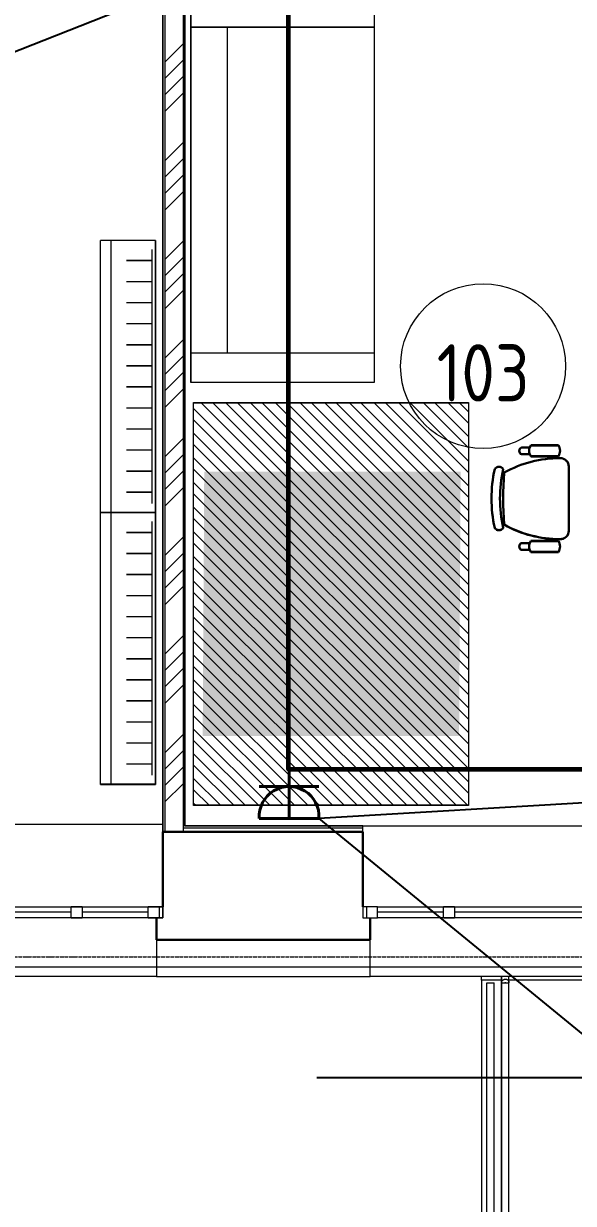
# Model space of a CAD drawing. Header units: millimetres. Extents: x -32 to 417638015, y -35 to 175284279.
# Drawn here: x 184406 to 187405, y 52216 to 58660 of the extents above; entities that cross this region are included whole.
import ezdxf
from ezdxf import colors
from ezdxf.entities.mleader import LeaderData, LeaderLine
from ezdxf.math import Vec2, Vec3

# ---------------------------------------------------------------- set-up
doc = ezdxf.new("R2010")
doc.units = ezdxf.units.MM
doc.linetypes.add('ADSK_Линия сетки', pattern=[25, 20, -2.5, 0, -2.5])
for name, color, linetype, lineweight in [('_ Окна', 7, 'Continuous', 9), ('_ЭМ_гофра', 5, 'Continuous', 60), ('_ЭМ_ТХобщее_слой', 7, 'Continuous', 30), ('Аннотация', 7, 'Continuous', 18), ('Ограждение', 7, 'Continuous', 9), ('Окна', 7, 'Continuous', 9), ('Оси', 253, 'Continuous', 9), ('Перекрытие', 7, 'Continuous', 18), ('Стены наружные', 7, 'Continuous', 18), ('Стены несущие', 7, 'Continuous', 30), ('Стены отделка', 7, 'Continuous', 30), ('Стены штриховка', 7, 'Continuous', 9), ('ТХ', 5, 'Continuous', 0), ('ФВ-5', 7, 'Continuous', 0), ('ШТРИХОВКА', 252, 'Continuous', 15), ('ЭМ', 5, 'Continuous', 40)]:
    doc.layers.add(name, color=color, linetype=linetype, lineweight=lineweight)
doc.layers.add('_ЭМ_Надписи', color=7, linetype='Continuous')
doc.layers.add('ЭОМ_Лотки рабочие', color=5, linetype='Continuous')
doc.layers.add('Линии', color=7, linetype='Continuous', lineweight=9, true_color=0x00a600)
doc.styles.add('GOST Common', font='GOST_Common.ttf', dxfattribs={"width": 0.9, "height": 350})
doc.styles.add('ЭОМ', font='isocpeur.ttf', dxfattribs={"width": 0.85, "height": 250})

# ---------------------------------------------------------------- blocks, each defined once
blk = doc.blocks.new('Тип перил - D40-V63-План 1-го этажа')
at = {"layer": 'Ограждение', "flags": 128}
for points in [[(0, 20), (0.8, 20), (1.6, 19.9), (2.4, 19.9), (3.2, 19.7), (4, 19.6), (4.8, 19.4), (5.5, 19.2), (6.3, 19), (7, 18.7), (7.8, 18.4), (8.5, 18.1), (9.2, 17.7), (9.9, 17.4), (10.6, 16.9), (11.3, 16.5), (11.9, 16), (12.6, 15.6), (13.2, 15), (13.8, 14.5), (14.3, 13.9), (14.9, 13.3), (15.4, 12.7), (15.9, 12.1), (16.4, 11.5), (16.8, 10.8), (17.2, 10.1), (17.6, 9.4), (18, 8.7), (18.3, 8), (18.6, 7.2), (18.9, 6.5), (19.2, 5.7), (19.4, 5), (19.6, 4.2), (19.7, 3.4), (19.8, 2.6), (19.9, 1.8), (20, 1), (20, 0.2), (20, 0)], [(20, 0), (20, -0.8), (19.9, -1.6), (19.9, -2.4), (19.7, -3.2), (19.6, -4), (19.4, -4.8), (19.2, -5.5), (19, -6.3), (18.7, -7), (18.4, -7.8), (18.1, -8.5), (17.7, -9.2), (17.4, -9.9), (16.9, -10.6), (16.5, -11.3), (16, -11.9), (15.6, -12.6), (15, -13.2), (14.5, -13.8), (13.9, -14.3), (13.3, -14.9), (12.7, -15.4), (12.1, -15.9), (11.5, -16.4), (10.8, -16.8), (10.1, -17.2), (9.4, -17.6), (8.7, -18), (8, -18.3), (7.2, -18.6), (6.5, -18.9), (5.7, -19.2), (5, -19.4), (4.2, -19.6), (3.4, -19.7), (2.6, -19.8), (1.8, -19.9), (1, -20), (0.2, -20), (0, -20)]]:
    blk.add_lwpolyline(points, dxfattribs=at)
blk = doc.blocks.new('ТХ 1 этаж.')
at = {"layer": 'ТХ', "true_color": 0x939598}
h = blk.add_hatch(dxfattribs=at)
h.set_pattern_fill('ANSI31', color=252, scale=30, angle=90)
h.set_pattern_definition([(135, (6197.59, -20709.1), (-67.35192, -67.35192), [])])
h.paths.add_polyline_path([(23052.5, 1255.9), (24552.5, 1255.9), (24552.5, 3455.9), (23052.5, 3455.9)])
at = {"layer": 'ФВ-5', "true_color": 0x939598}
h = blk.add_hatch(color=252, dxfattribs=at)
h.dxf.hatch_style = 1
h.paths.add_polyline_path([(23102.1, 1636.2), (24500.7, 1636.2), (24509, 3079.1), (23110.5, 3079.1)])
at = {"color": 252, "lineweight": 0, "true_color": 0x939598}
for p, q in [((22544.2, 2855.8), (22544.2, 4340.8)), ((22844.2, 4340.8), (22544.2, 4340.8)), ((22600.2, 4340.8), (22600.2, 2855.8)), ((22844.2, 2855.8), (22844.2, 4340.8)), ((22844.2, 2855.8), (22844.2, 4340.8)), ((22844.2, 4340.8), (22844.2, 2855.8)), ((22844.2, 4340.8), (22844.2, 2855.8)), ((22824.2, 4290.8), (22824.2, 2905.8)), ((22824.2, 4230.8), (22685.6, 4230.8)), ((22824.2, 4115.8), (22685.6, 4115.8)), ((22824.2, 4000.8), (22685.6, 4000.8)), ((22824.2, 3885.8), (22685.6, 3885.8)), ((22824.2, 3770.8), (22685.6, 3770.8)), ((22824.2, 3655.8), (22685.6, 3655.8)), ((22824.2, 3540.8), (22685.6, 3540.8)), ((22824.2, 3425.8), (22685.6, 3425.8)), ((22824.2, 3310.8), (22685.6, 3310.8)), ((22824.2, 3195.8), (22685.6, 3195.8)), ((22824.2, 3080.8), (22685.6, 3080.8)), ((22824.2, 2965.8), (22685.6, 2965.8)), ((22544.2, 1370.8), (22544.2, 2855.8)), ((22844.2, 2855.8), (22544.2, 2855.8)), ((22844.2, 2855.8), (22544.2, 2855.8)), ((22544.2, 2855.8), (22844.2, 2855.8)), ((22600.2, 2855.8), (22600.2, 1370.8)), ((22844.2, 1370.8), (22844.2, 2855.8)), ((22844.2, 1370.8), (22844.2, 2855.8)), ((22844.2, 2855.8), (22844.2, 1370.8)), ((22844.2, 2855.8), (22844.2, 1370.8)), ((22824.2, 2805.8), (22824.2, 1420.8)), ((22824.2, 2745.8), (22685.6, 2745.8)), ((22824.2, 2630.8), (22685.6, 2630.8)), ((22824.2, 2515.8), (22685.6, 2515.8)), ((22824.2, 2400.8), (22685.6, 2400.8)), ((22824.2, 2285.8), (22685.6, 2285.8)), ((22824.2, 2170.8), (22685.6, 2170.8)), ((22824.2, 2055.8), (22685.6, 2055.8)), ((22824.2, 1940.8), (22685.6, 1940.8)), ((22824.2, 1825.8), (22685.6, 1825.8)), ((22824.2, 1710.8), (22685.6, 1710.8)), ((22824.2, 1595.8), (22685.6, 1595.8)), ((22824.2, 1480.8), (22685.6, 1480.8)), ((22844.2, 1370.8), (22544.2, 1370.8)), ((22544.2, 1370.8), (22844.2, 1370.8))]:
    blk.add_line(p, q, dxfattribs=at)
at = {"color": 252, "linetype": 'Continuous', "true_color": 0x939598}
for p, q in [((24891.7, 3222.6), (25042.9, 3222.6)), ((24840.3, 3210.6), (24885.9, 3210.6)), ((24840.4, 3173.9), (24886.1, 3173.9)), ((24891.7, 3162.4), (25042.9, 3162.4)), ((25099.2, 2755.9), (25099.2, 3106.1)), ((24840.3, 2651.4), (24885.9, 2651.4)), ((24840.4, 2688.2), (24886.1, 2688.2)), ((24891.7, 2699.6), (25042.9, 2699.6)), ((24891.7, 2639.4), (25042.9, 2639.4))]:
    blk.add_line(p, q, dxfattribs=at)
for centre, radius, start, end in [((24941.8, 3192.5), 58.4, 148.95101, 211.04877), ((24992.9, 3192.5), 58.4, 328.95097, 31.04877), ((24848.8, 3192.2), 20.2, 114.89545, 245.33537), ((24718, 3076.4), 28.1, 34.29007, 145.70964), ((25050.7, 2527.6), 624.5, 89.87797, 119.10589), ((25053.8, 3106.7), 45.4, 359.25187, 92.18664), ((25424.9, 2931.7), 747.5, 167.60199, 192.39777), ((25471.3, 2931.7), 747.5, 167.60199, 192.39777), ((26503.2, 2931.7), 1761.9, 175.39382, 184.65462), ((24718, 2787.1), 28.1, 214.29147, 325.70827), ((25050.7, 3334.4), 624.5, 240.90677, 270.12147), ((25053.8, 2755.3), 45.4, 267.81347, 0.74787), ((24848.9, 2669.8), 20.2, 114.89545, 245.33537), ((24941.8, 2669.5), 58.4, 148.95098, 211.04877), ((24992.9, 2669.5), 58.4, 328.95097, 31.04877)]:
    blk.add_arc(centre, radius, start, end, dxfattribs=at)
at = {"layer": 'ТХ', "color": 252, "true_color": 0x939598}
for p, q in [((24038.2, 5505.7), (23038.2, 5505.7)), ((23238.2, 3725.7), (23238.2, 5505.7)), ((24038.2, 3725.7), (23038.2, 3725.7))]:
    blk.add_line(p, q, dxfattribs=at)
for points in [[(23038.2, 3565.7), (23038.2, 5665.7), (24038.2, 5665.7), (24038.2, 3565.7)], [(23052.5, 1255.9), (23052.5, 3455.9), (24552.5, 3455.9), (24552.5, 1255.9)]]:
    blk.add_lwpolyline(points, close=True, dxfattribs=at)
blk = doc.blocks.new('1 этаж')
at = {"layer": 'Стены штриховка'}
h = blk.add_hatch(dxfattribs=at)
h.set_pattern_fill('ANSI34', color=8, scale=20)
h.set_pattern_definition([(45, (-31496.66, 188.9), (-269.4077, 269.4077), []), (45, (-31406.86, 188.9), (-269.4077, 269.4077), []), (45, (-31317.06, 188.9), (-269.4077, 269.4077), []), (45, (-31227.26, 188.9), (-269.4077, 269.4077), [])])
h.paths.add_polyline_path([(16138.629, 8584.111), (16038.629, 8584.111), (16038.629, 2667.133), (16138.629, 2667.133)])
at = {"layer": '_ Окна', "color": 8, "lineweight": 18}
for p, q in [((15528.629, 2197.133), (15528.629, 2257.133)), ((15528.629, 2257.133), (15588.629, 2257.133)), ((15588.629, 2257.133), (15588.629, 2197.133)), ((15948.629, 2197.133), (15948.629, 2257.133)), ((15948.629, 2257.133), (16028.629, 2257.133)), ((16028.629, 2257.133), (16028.629, 2197.133)), ((17198.63, 2257.133), (17118.63, 2257.133)), ((17118.63, 2257.133), (17118.63, 2197.133)), ((17198.63, 2197.133), (17198.63, 2257.133)), ((17558.63, 2197.133), (17558.63, 2257.133)), ((17558.63, 2257.133), (17618.63, 2257.133)), ((17618.63, 2257.133), (17618.63, 2197.133)), ((15588.629, 2197.133), (15528.629, 2197.133)), ((16028.629, 2197.133), (15948.629, 2197.133)), ((17118.63, 2197.133), (17198.63, 2197.133)), ((17618.63, 2197.133), (17558.63, 2197.133))]:
    blk.add_line(p, q, dxfattribs=at)
at = {"layer": '_ Окна', "color": 8}
for p, q in [((16008.629, 2257.133), (16008.629, 2197.133)), ((17138.63, 2257.133), (17138.63, 2197.133)), ((15528.629, 2227.133), (14813.629, 2227.133)), ((15948.629, 2227.133), (15588.629, 2227.133)), ((17558.63, 2227.133), (17198.63, 2227.133)), ((18333.63, 2227.133), (17618.63, 2227.133))]:
    blk.add_line(p, q, dxfattribs=at)
at = {"layer": 'Линии', "color": 8}
blk.add_circle((17775.309, 5210.125), 450, dxfattribs=at)
at = {"layer": 'Ограждение', "color": 8}
for p, q in [((17876.496, 1877.133), (17876.496, 1842.228)), ((17876.496, 1842.228), (17876.496, 1877.133)), ((17916.496, 1842.228), (17916.496, 1877.133)), ((17916.496, 1842.228), (17916.496, 1877.133)), ((17796.496, 1842.228), (17836.496, 1842.228)), ((17796.496, 62.228), (17796.496, 1842.228)), ((17836.496, 22.228), (17836.496, 1842.228)), ((17876.496, 1842.228), (17876.496, 12.228)), ((17876.496, 1842.228), (17916.496, 1842.228)), ((17876.496, 12.228), (17876.496, 1842.228)), ((17898.833, 1842.228), (17894.16, 1842.228)), ((17916.496, 12.228), (17916.496, 1842.228)), ((17916.496, 12.228), (17916.496, 1842.228))]:
    blk.add_line(p, q, dxfattribs=at)
at = {"layer": 'Окна', "color": 8}
for p, q in [((14813.629, 2257.133), (15528.629, 2257.133)), ((15588.629, 2257.133), (15528.629, 2257.133)), ((15588.629, 2257.133), (15948.629, 2257.133)), ((16028.629, 2257.133), (15948.629, 2257.133)), ((16028.629, 2197.133), (16028.629, 2257.133)), ((17198.63, 2257.133), (17118.63, 2257.133)), ((17118.63, 2257.133), (17118.63, 2197.133)), ((17198.63, 2257.133), (17558.63, 2257.133)), ((17618.63, 2257.133), (17558.63, 2257.133)), ((17618.63, 2257.133), (18333.63, 2257.133)), ((15528.629, 2197.133), (14813.629, 2197.133)), ((15528.629, 2197.133), (15588.629, 2197.133)), ((15948.629, 2197.133), (15588.629, 2197.133)), ((15948.629, 2197.133), (16028.629, 2197.133)), ((17118.63, 2197.133), (17198.63, 2197.133)), ((17558.63, 2197.133), (17198.63, 2197.133)), ((17558.63, 2197.133), (17618.63, 2197.133)), ((18333.63, 2197.133), (17618.63, 2197.133))]:
    blk.add_line(p, q, dxfattribs=at)
at = {"layer": 'Оси', "color": 8, "linetype": 'ADSK_Линия сетки'}
blk.add_line((-9557.528, 1983.902), (56672.201, 1983.902), dxfattribs=at)
at = {"layer": 'Перекрытие', "color": 8}
blk.add_line((17766.496, 1857.228), (17766.496, 62.228), dxfattribs=at)
at = {"layer": 'Стены наружные', "color": 8}
for p, q in [((14325.629, 2709.133), (16028.629, 2709.133)), ((17118.63, 2699.133), (18833.63, 2699.133)), ((15993.629, 1927.133), (14353.629, 1927.133)), ((15993.629, 1877.133), (14353.629, 1877.133)), ((18798.63, 1927.133), (17158.63, 1927.133)), ((18798.63, 1877.133), (17158.63, 1877.133)), ((17766.496, 1857.228), (17766.496, 1877.133)), ((17876.496, 1857.228), (17766.496, 1857.228)), ((18936.496, 1857.228), (17916.496, 1857.228))]:
    blk.add_line(p, q, dxfattribs=at)
at = {"layer": 'Стены несущие', "color": 8}
for p, q in [((16028.629, 2667.133), (16028.629, 2257.133)), ((16028.629, 2667.133), (17118.63, 2667.133)), ((17118.63, 2257.133), (17118.63, 2667.133)), ((15993.629, 2197.133), (15993.629, 2077.133)), ((17158.63, 2077.133), (17158.63, 2197.133)), ((17158.63, 2077.133), (15993.629, 2077.133))]:
    blk.add_line(p, q, dxfattribs=at)
at = {"layer": 'Стены отделка', "color": 8, "lineweight": 9}
for p, q in [((16138.629, 8584.111), (16138.629, 2667.133)), ((16150.629, 2699.133), (16150.629, 8572.111)), ((16026.629, 8549.111), (16026.629, 2257.133)), ((16159.701, 2687.133), (16138.629, 2687.133)), ((17118.63, 2699.133), (16150.629, 2699.133)), ((17117.63, 2687.133), (17118.63, 2687.133)), ((17118.63, 2667.133), (17118.63, 2699.133)), ((15993.629, 2077.133), (15993.629, 1877.133)), ((17158.63, 1877.133), (17158.63, 2077.133)), ((15993.629, 1877.133), (17158.63, 1877.133)), ((17158.63, 1927.133), (17157.63, 1927.133))]:
    blk.add_line(p, q, dxfattribs=at)
at = {"layer": 'Стены штриховка', "color": 8}
for p, q in [((16028.629, 8584.111), (16028.629, 2667.133)), ((16038.629, 8584.111), (16038.629, 2667.133)), ((16148.629, 2697.133), (16148.629, 8574.111)), ((17118.63, 2697.133), (16148.629, 2697.133)), ((17117.63, 2687.133), (16159.701, 2687.133)), ((17157.63, 1927.133), (15993.629, 1927.133))]:
    blk.add_line(p, q, dxfattribs=at)
at = {"layer": 'Ограждение', "color": 8, "rotation": 89.99999999999993}
blk.add_blockref('Тип перил - D40-V63-План 1-го этажа', (17896.496, 1842.228), dxfattribs=at)
at = {"layer": 'ЭОМ_Лотки рабочие'}
blk.add_blockref('ТХ 1 этаж.', (-6856.492, 1554.379), dxfattribs=at)
at = {"layer": 'Аннотация', "color": 8, "lineweight": 9, "insert": (17775.309, 5173.176), "char_height": 312.5, "width": 520.21112, "attachment_point": 5, "line_spacing_factor": 1.022766, "style": 'GOST Common'}
blk.add_mtext('103', dxfattribs=at)
blk = doc.blocks.new('_ЭМ_ТХ2_1этаж')
at = {"layer": 'ТХ', "true_color": 0x939598}
h = blk.add_hatch(dxfattribs=at)
h.set_pattern_fill('ANSI31', color=252, scale=30, angle=90)
h.set_pattern_definition([(135, (117345.48, -89902.61), (-67.35192, -67.35192), [])])
h.paths.add_polyline_path([(134200.4, -67937.6), (135700.4, -67937.6), (135700.4, -65737.6), (134200.4, -65737.6)])
at = {"layer": 'ФВ-5', "true_color": 0x939598}
h = blk.add_hatch(color=252, dxfattribs=at)
h.dxf.hatch_style = 1
h.paths.add_polyline_path([(134250, -67557.3), (135648.6, -67557.3), (135656.9, -66114.5), (134258.4, -66114.5)])
at = {"color": 252, "lineweight": 0, "true_color": 0x939598}
for p, q in [((133692.1, -66337.8), (133692.1, -64852.8)), ((133992.1, -64852.8), (133692.1, -64852.8)), ((133748.1, -64852.8), (133748.1, -66337.8)), ((133992.1, -66337.8), (133992.1, -64852.8)), ((133992.1, -66337.8), (133992.1, -64852.8)), ((133992.1, -64852.8), (133992.1, -66337.8)), ((133992.1, -64852.8), (133992.1, -66337.8)), ((133972.1, -64902.8), (133972.1, -66287.8)), ((133972.1, -64962.8), (133833.4, -64962.8)), ((133972.1, -65077.8), (133833.4, -65077.8)), ((133972.1, -65192.8), (133833.4, -65192.8)), ((133972.1, -65307.8), (133833.4, -65307.8)), ((133972.1, -65422.8), (133833.4, -65422.8)), ((133972.1, -65537.8), (133833.4, -65537.8)), ((133972.1, -65652.8), (133833.4, -65652.8)), ((133972.1, -65767.8), (133833.4, -65767.8)), ((133972.1, -65882.8), (133833.4, -65882.8)), ((133972.1, -65997.8), (133833.4, -65997.8)), ((133972.1, -66112.8), (133833.4, -66112.8)), ((133972.1, -66227.8), (133833.4, -66227.8)), ((133692.1, -67822.8), (133692.1, -66337.8)), ((133992.1, -66337.8), (133692.1, -66337.8)), ((133992.1, -66337.8), (133692.1, -66337.8)), ((133692.1, -66337.8), (133992.1, -66337.8)), ((133748.1, -66337.8), (133748.1, -67822.8)), ((133992.1, -67822.8), (133992.1, -66337.8)), ((133992.1, -67822.8), (133992.1, -66337.8)), ((133992.1, -66337.8), (133992.1, -67822.8)), ((133992.1, -66337.8), (133992.1, -67822.8)), ((133972.1, -66387.8), (133972.1, -67772.8)), ((133972.1, -66447.8), (133833.4, -66447.8)), ((133972.1, -66562.8), (133833.4, -66562.8)), ((133972.1, -66677.8), (133833.4, -66677.8)), ((133972.1, -66792.8), (133833.4, -66792.8)), ((133972.1, -66907.8), (133833.4, -66907.8)), ((133972.1, -67022.8), (133833.4, -67022.8)), ((133972.1, -67137.8), (133833.4, -67137.8)), ((133972.1, -67252.8), (133833.4, -67252.8)), ((133972.1, -67367.8), (133833.4, -67367.8)), ((133972.1, -67482.8), (133833.4, -67482.8)), ((133972.1, -67597.8), (133833.4, -67597.8)), ((133972.1, -67712.8), (133833.4, -67712.8)), ((133992.1, -67822.8), (133692.1, -67822.8)), ((133692.1, -67822.8), (133992.1, -67822.8))]:
    blk.add_line(p, q, dxfattribs=at)
at = {"color": 252, "linetype": 'Continuous', "true_color": 0x939598}
for p, q in [((136039.6, -65970.9), (136190.8, -65970.9)), ((135988.2, -65982.9), (136033.8, -65982.9)), ((135988.3, -66019.7), (136034, -66019.7)), ((136039.6, -66031.1), (136190.8, -66031.1)), ((136247.1, -66437.6), (136247.1, -66087.4)), ((136039.6, -66493.9), (136190.8, -66493.9)), ((135988.2, -66542.1), (136033.8, -66542.1)), ((135988.3, -66505.3), (136034, -66505.3)), ((136039.6, -66554.1), (136190.8, -66554.1))]:
    blk.add_line(p, q, dxfattribs=at)
for centre, radius, start, end in [((136089.6, -66001), 58.4, 148.95101, 211.04877), ((136140.8, -66001), 58.4, 328.95097, 31.04877), ((136198.6, -66665.9), 624.5, 89.87797, 119.10589), ((135996.7, -66001.3), 20.2, 114.89545, 245.33537), ((136201.7, -66086.8), 45.4, 359.25187, 92.18664), ((136572.8, -66261.8), 747.5, 167.60199, 192.39777), ((135865.9, -66117.1), 28.1, 34.29007, 145.70964), ((136619.2, -66261.8), 747.5, 167.60199, 192.39777), ((137651.1, -66261.8), 1761.9, 175.39382, 184.65462), ((135865.9, -66406.4), 28.1, 214.29147, 325.70827), ((136198.6, -65859.1), 624.5, 240.90677, 270.12147), ((136089.6, -66524), 58.4, 148.95098, 211.04877), ((136140.8, -66524), 58.4, 328.95097, 31.04877), ((136201.7, -66438.2), 45.4, 267.81347, 0.74787), ((135996.8, -66523.7), 20.2, 114.89545, 245.33537)]:
    blk.add_arc(centre, radius, start, end, dxfattribs=at)
at = {"layer": 'ТХ', "color": 252, "true_color": 0x939598}
for p, q in [((135186.1, -63687.8), (134186.1, -63687.8)), ((134386.1, -65467.8), (134386.1, -63687.8)), ((135186.1, -65467.8), (134186.1, -65467.8))]:
    blk.add_line(p, q, dxfattribs=at)
for points in [[(134186.1, -65627.8), (134186.1, -63527.8), (135186.1, -63527.8), (135186.1, -65627.8)], [(134200.4, -67937.6), (134200.4, -65737.6), (135700.4, -65737.6), (135700.4, -67937.6)]]:
    blk.add_lwpolyline(points, close=True, dxfattribs=at)
blk = doc.blocks.new('1м розетка IP20')
at = {"layer": 'ЭМ', "color": 5}
for p, q in [((-10.5, 162.7), (-10.5, -162.7)), ((163.1, 162.7), (163.1, -162.7)), ((-10.5, 0), (315.5, 0))]:
    blk.add_line(p, q, dxfattribs=at)
blk.add_arc((0, 0), 163.1, 266.31959, 93.68041, dxfattribs=at)

msp = doc.modelspace()

# ---------------------------------------------------------------- linework, layer by layer
at = {"layer": '_ЭМ_гофра', "linetype": 'ByBlock'}
msp.add_lwpolyline([(187967.4, 54586.3), (185851.9, 54586.3), (185851.9, 59727.5)], dxfattribs=at)

# ---------------------------------------------------------------- block references
at = {"layer": '_ЭМ_ТХобщее_слой', "lineweight": 50}
msp.add_blockref('_ЭМ_ТХ2_1этаж', (51133.1, 122328.2), dxfattribs=at)
at = {"layer": 'ШТРИХОВКА'}
msp.add_blockref('1 этаж', (169137.4, 51579.3), dxfattribs=at)
at = {"layer": 'ЭМ', "rotation": 90}
msp.add_blockref('1м розетка IP20', (185854.6, 54329.9), dxfattribs=at)

# ---------------------------------------------------------------- leaders
at = {"layer": '_ЭМ_Надписи', "color": 7, "ltscale": 5}
ml = msp.add_multileader_mtext('Standard', dxfattribs=at)
ml.set_content('{\\fGOST Common|b0|i0|c204|p34;\\W0.9;\\C256;1ЩРС-2\\fISOCPEUR|b0|i0|c204|p34;\\W0.85; Гр.5\\PХолодильник\\P\\fGOST Common|b0|i0|c0|p34;\\W0.9;h=\\fGOST Common|b0|i0|c204|p34;1\\fGOST Common|b0|i0|c0|p34;.\\fGOST Common|b0|i0|c204|p34;1м}', color=1, style='ЭОМ')
ml.set_leader_properties()
ml.build(insert=Vec2(0, 0))
ml.multileader.update_dxf_attribs({"text_left_attachment_type": 6, "text_right_attachment_type": 6, "dogleg_length": 0, "arrow_head_size": 200})
ctx = ml.context
ctx.base_point, ctx.char_height, ctx.arrow_head_size, ctx.landing_gap_size, ctx.plane_origin = Vec3(180253.2, 59314.8, -64.3), 250, 200, 0, Vec3(157933.5, 69780, -64.3)
ctx.left_attachment, ctx.right_attachment = 6, 6
notes = []
notes.append((ctx, [(1, (1, 1, 0), (181889.5, 59314.8, -64.3), (-1, 0), 0, [(0, [(185308.7, 59307.2, -64.3)], 0, [])])]))
ctx.mtext.insert, ctx.mtext.width, ctx.mtext.defined_height, ctx.mtext.flow_direction = Vec3(180253.2, 59614.8, -64.3), 2073.809, 545.6, 5
ml = msp.add_multileader_mtext('Standard', dxfattribs=at)
ml.set_content('{\\fGOST Common|b0|i0|c204|p34;\\W0.9;\\C256;1ЩРС-2\\fISOCPEUR|b0|i0|c204|p34;\\W0.85; Гр.6\\P\\pxql;Чайник\\P\\fGOST Common|b0|i0|c0|p34;\\W0.9;h=\\fGOST Common|b0|i0|c204|p34;1\\fGOST Common|b0|i0|c0|p34;.\\fGOST Common|b0|i0|c204|p34;1м}', color=1, style='ЭОМ')
ml.set_leader_properties()
ml.build(insert=Vec2(0, 0))
ml.multileader.update_dxf_attribs({"text_left_attachment_type": 6, "text_right_attachment_type": 6, "dogleg_length": 0, "arrow_head_size": 200})
ctx = ml.context
ctx.base_point, ctx.char_height, ctx.arrow_head_size, ctx.landing_gap_size, ctx.plane_origin = Vec3(180349.8, 57555.7, -64.3), 250, 200, 0, Vec3(158000, 68020.9, -64.3)
ctx.left_attachment, ctx.right_attachment = 6, 6
notes.append((ctx, [(1, (1, 1, 0), (181956, 57555.7, -64.3), (-1, 0), 0, [(0, [(185296.6, 58877.3, -64.3)], 0, [])])]))
ctx.mtext.insert, ctx.mtext.width, ctx.mtext.defined_height, ctx.mtext.flow_direction = Vec3(180349.8, 57855.7, -64.3), 2073.809, 545.6, 5
ml = msp.add_multileader_mtext('Standard', dxfattribs=at)
ml.set_content('{\\fGOST Common|b0|i0|c204|p34;\\W0.9;\\C256;1ЩРС-2\\fISOCPEUR|b0|i0|c204|p34;\\W0.85; Гр.3\\P\\pxql;резерв\\P\\fGOST Common|b0|i0|c0|p34;\\W0.9;h=\\fGOST Common|b0|i0|c204|p34;0,3м}', color=1, style='ЭОМ')
ml.set_leader_properties()
ml.build(insert=Vec2(0, 0))
ml.multileader.update_dxf_attribs({"text_left_attachment_type": 6, "text_right_attachment_type": 6, "dogleg_length": 0, "arrow_head_size": 200})
ctx = ml.context
ctx.base_point, ctx.char_height, ctx.arrow_head_size, ctx.landing_gap_size, ctx.plane_origin = Vec3(187744.2, 52901.7), 250, 200, 0, Vec3(163578.4, 68195.1)
ctx.left_attachment, ctx.right_attachment = 6, 6
notes.append((ctx, [(0, (1, 1, 0), (187744.2, 52901.7), (1, 0), 0, [(1, [(187804.3, 54423.6), (186017.4, 54319.5)], 0, [])])]))
ctx.mtext.insert, ctx.mtext.width, ctx.mtext.defined_height, ctx.mtext.flow_direction = Vec3(187744.2, 53201.7), 2073.809, 545.6, 5
for ctx, leaders in notes:
    for number, flags, end, landing, length, lines in leaders:
        leader = LeaderData()
        leader.index, (leader.has_last_leader_line, leader.has_dogleg_vector, leader.attachment_direction) = number, flags
        leader.last_leader_point, leader.dogleg_vector, leader.dogleg_length = Vec3(end), Vec3(landing), length
        for number, points, colour, breaks in lines:
            line = LeaderLine()
            line.index, line.vertices, line.color, line.breaks = number, Vec3.list(points), colors.encode_raw_color(colour), breaks
            leader.lines.append(line)
        ctx.leaders.append(leader)

doc.saveas('drawing.dxf')
